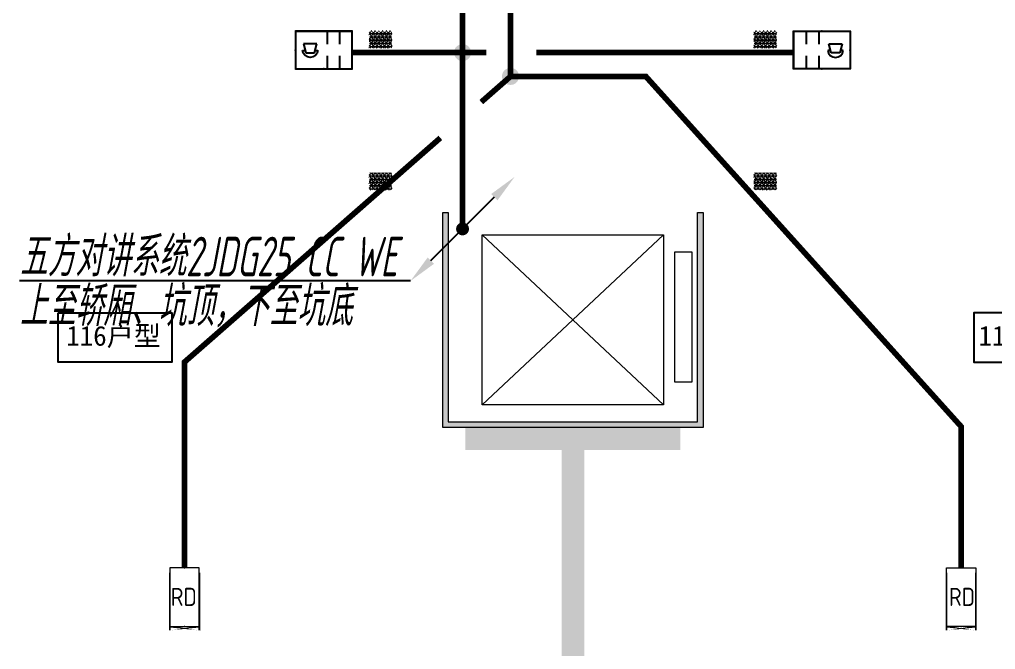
# Model space of a CAD drawing. Extents: x 3774419 to 4775970, y -926964 to 2266.
# Drawn here: x 3826332 to 3834953, y -738728 to -733161 of the extents above; entities that cross this region are included whole.
import ezdxf
from ezdxf.enums import TextEntityAlignment as Align

# ---------------------------------------------------------------- set-up
doc = ezdxf.new("R2010")
doc.units = 0
doc.header["$LTSCALE"] = 1000
doc.header["$MEASUREMENT"] = 0
doc.linetypes.add('DASH', pattern=[0.35, 0.25, -0.1])
doc.layers.get('0').update_dxf_attribs({"linetype": 'CONTINUOUS'})
for name, color, linetype in [('!!电气', 1, 'CONTINUOUS'), ('DIM-照明', 7, 'CONTINUOUS'), ('EQUIP-安防', 3, 'CONTINUOUS'), ('LWIRE', 4, 'CONTINUOUS'), ('WIRE-安防', 4, 'CONTINUOUS'), ('WIRE-综合布线', 5, 'DASH'), ('保温', 6, 'CONTINUOUS')]:
    doc.layers.add(name, color=color, linetype=linetype)
for name, color, linetype, lineweight in [('3.5方案汇报，与郭总、侯月琴确定户型_t8$0$STAIR', 2, 'CONTINUOUS', 18), ('EQUIP-消防', 3, 'CONTINUOUS', 20), ('填充', 251, 'CONTINUOUS', 5)]:
    doc.layers.add(name, color=color, linetype=linetype, lineweight=lineweight)
doc.styles.add('_TEL_DIM', font='SIMPLEX', dxfattribs={"width": 0.8, "height": 3.5, "bigfont": 'HZTXT'})
doc.styles.add('HZTXT', font='gbeitc.shx', dxfattribs={"width": 0.8, "height": 400, "bigfont": 'hztxt.shx'})
doc.styles.get("Standard").update_dxf_attribs({"font": 'gbenor.shx', "bigfont": 'gbcbig.shx'})
doc.styles.add('黑体', font='simhei.ttf')
pattern_1 = [(90, (0, 0), (-16.49778, 1e-15), [9.525, -19.05]), (210, (0, 0), (8.24889, -14.2874966), [9.525, -19.05]), (150, (6e-16, 9.525), (-8.24889, -14.2874966), [9.525, -19.05])]

# ---------------------------------------------------------------- blocks, each defined once
blk = doc.blocks.new('GDFGDGRD')
at = {"layer": '保温', "linetype": 'Continuous', "ltscale": 10}
h = blk.add_hatch(dxfattribs=at)
h.set_pattern_fill('HEX', color=251, scale=10, angle=90, style=0)
h.set_pattern_definition(pattern_1)
h.paths.add_polyline_path([(431316.6, 372073.7), (431516.6, 372073.7), (431516.7, 372223.7), (431316.7, 372223.7)])
h = blk.add_hatch(dxfattribs=at)
h.set_pattern_fill('HEX', color=251, scale=10, angle=90, style=0)
h.set_pattern_definition(pattern_1)
h.paths.add_polyline_path([(434916.6, 372073.7), (434716.6, 372073.7), (434716.5, 372223.7), (434916.5, 372223.7)])
h = blk.add_hatch(dxfattribs=at)
h.set_pattern_fill('HEX', color=251, scale=10, angle=90, style=0)
h.set_pattern_definition(pattern_1)
h.paths.add_polyline_path([(431316.6, 370823.7), (431516.6, 370823.7), (431516.7, 370973.7), (431316.7, 370973.7)])
h = blk.add_hatch(dxfattribs=at)
h.set_pattern_fill('HEX', color=251, scale=10, angle=90, style=0)
h.set_pattern_definition(pattern_1)
h.paths.add_polyline_path([(434916.6, 370823.7), (434716.6, 370823.7), (434716.5, 370973.7), (434916.5, 370973.7)])
h = blk.add_hatch(dxfattribs=at)
h.set_pattern_fill('HEX', color=251, scale=10, angle=90, style=0)
h.set_pattern_definition([(90, (-70765.891, -151624.736), (-16.49778, 1e-15), [9.525, -19.05]), (210, (-70765.891, -151624.736), (8.24889, -14.2874966), [9.525, -19.05]), (150, (-70765.891, -151615.211), (-8.24889, -14.2874966), [9.525, -19.05])])
h.paths.add_polyline_path([(434066.6, 368523.7), (434066.6, 368723.7), (432166.6, 368723.7), (432166.6, 368523.7)])
h = blk.add_hatch(dxfattribs=at)
h.set_pattern_fill('HEX', color=251, scale=10, angle=90, style=0)
h.set_pattern_definition([(90, (-70765.891, -152124.736), (-16.49778, 1e-15), [9.525, -19.05]), (210, (-70765.891, -152124.736), (8.24889, -14.2874966), [9.525, -19.05]), (150, (-70765.891, -152115.211), (-8.24889, -14.2874966), [9.525, -19.05])])
h.paths.add_polyline_path([(433016.7, 363923.7), (433216.7, 363923.7), (433216.7, 368523.7), (433016.7, 368523.7)])
blk = doc.blocks.new('A$C24590F8F')
at = {"layer": '填充'}
h = blk.add_hatch(dxfattribs=at)
h.set_pattern_fill('隔热材料02', color=252, scale=100, style=0)
h.set_pattern_definition([(0, (-1161708.397, -603838.63), (0, 50), []), (0, (-1161708.397, -603821.964), (0, 50), []), (270, (-1161664.656, -603813.333), (50, -9e-15), [5.01775, -44.98225]), (270, (-1161702.115, -603813.333), (50, -9e-15), [5.01775, -44.98225]), (90, (-1161676.603, -603847.26), (-50, 3e-15), [5.01775, -44.98225]), (90, (-1161690.17, -603847.26), (-50, 3e-15), [5.01775, -44.98225]), (180, (-1161658.373, -603855.3), (-6e-15, -50), [50.02425, 0.02425]), (135, (-1161672.33, -603852.79), (3e-15, 49.99987405), [4.268, -66.44275]), (116.56505, (-1161625.348, -603849.77), (0.00011283, 49.99993342), [2.805, -108.9985]), (116.56505, (-1161675.348, -603849.77), (0.00011283, 49.99993342), [2.805, -108.9985]), (153.43495, (-1161617.313, -603855.298), (-0.0001128, 49.9999334), [5.61, -106.1935]), (153.43495, (-1161667.313, -603855.298), (-0.0001128, 49.9999334), [5.61, -106.1935]), (63.43495, (-1161626.603, -603842.244), (-0.00011283, 49.99993342), [26.714, -85.0895]), (63.43495, (-1161676.603, -603842.244), (-0.00011283, 49.99993342), [26.714, -85.0895]), (116.56505, (-1161614.656, -603813.333), (0.00011283, 49.99993342), [2.805, -108.9985]), (116.56505, (-1161664.656, -603813.333), (0.00011283, 49.99993342), [2.805, -108.9985]), (135, (-1161665.91, -603810.824), (3e-15, 49.99987405), [4.268, -66.44275]), (153.43495, (-1161618.93, -603807.806), (-0.0001128, 49.9999334), [5.61, -106.1935]), (153.43495, (-1161668.93, -603807.806), (-0.0001128, 49.9999334), [5.61, -106.1935]), (45, (-1161700.86, -603810.824), (0, 49.99987405), [4.268, -66.44275]), (63.43495, (-1161652.115, -603813.333), (-0.00011283, 49.99993342), [2.805, -108.9985]), (63.43495, (-1161702.115, -603813.333), (-0.00011283, 49.99993342), [2.805, -108.9985]), (26.56505, (-1161647.842, -603807.806), (0.0001128, 49.9999334), [5.61, -106.1935]), (26.56505, (-1161697.842, -603807.806), (0.0001128, 49.9999334), [5.61, -106.1935]), (116.56505, (-1161640.168, -603842.244), (0.00011283, 49.99993342), [26.714, -85.0895]), (116.56505, (-1161690.168, -603842.244), (0.00011283, 49.99993342), [26.714, -85.0895]), (45, (-1161694.44, -603852.79), (0, 49.99987405), [4.268, -66.44275]), (63.43495, (-1161641.422, -603849.77), (-0.00011283, 49.99993342), [2.805, -108.9985]), (63.43495, (-1161691.422, -603849.77), (-0.00011283, 49.99993342), [2.805, -108.9985]), (26.56505, (-1161649.46, -603855.298), (0.0001128, 49.9999334), [5.61, -106.1935]), (26.56505, (-1161699.46, -603855.298), (0.0001128, 49.9999334), [5.61, -106.1935])])
h.paths.add_polyline_path([(13600, 6800), (13650, 6800), (13650, 4900), (11350, 4900), (11350, 6800), (11400, 6800), (11400, 4950), (13600, 4950)])
at = {"color": 252}
for points in [[(7952.9, 5913.6), (8958.9, 5913.6), (8958.9, 5477.6), (7952.9, 5477.6)], [(17047.1, 5913.6), (16041.1, 5913.6), (16041.1, 5477.6), (17047.1, 5477.6)]]:
    blk.add_lwpolyline(points, close=True, dxfattribs=at)
at = {"layer": '3.5方案汇报，与郭总、侯月琴确定户型_t8$0$STAIR', "color": 252}
for p, q in [((13300, 6600), (11700, 5100)), ((11700, 6600), (13300, 5100))]:
    blk.add_line(p, q, dxfattribs=at)
for points in [[(11700, 5100), (11700, 6600), (13300, 6600), (13300, 5100)], [(13400, 5300), (13400, 6450), (13550, 6450), (13550, 5300)]]:
    blk.add_lwpolyline(points, close=True, dxfattribs=at)
at = {"layer": '填充', "color": 252}
blk.add_lwpolyline([(13600, 6800), (13650, 6800), (13650, 4900), (11350, 4900), (11350, 6800), (11400, 6800), (11400, 4950), (13600, 4950)], close=True, dxfattribs=at)
at = {"color": 252}
blk.add_blockref('GDFGDGRD', (-420616.6, -363823.7), dxfattribs=at)
at = {"color": 252, "style": '黑体'}
for p in [(8025, 5621.5), (16083.3, 5621.5)]:
    blk.add_text('116户型', height=175, dxfattribs=at).set_placement(p)
blk = doc.blocks.new('$equip$00002771')
for p, q in [((-0.65, 0.65), (-0.65, 0)), ((0.65, 0.65), (-0.65, 0.65)), ((0.65, 0), (0.65, 0.65)), ((-0.65, 0), (0.65, 0))]:
    blk.add_line(p, q)
at = {"const_width": 0.04}
blk.add_lwpolyline([(-0.65, 0.65), (-0.65, 0), (0.65, 0), (0.65, 0.65), (-0.65, 0.65), (-0.65, 0)], dxfattribs=at)
for p in [(0, 0.65), (-0.65, 0.325), (0.65, 0.325), (0, 0)]:
    blk.add_point(p)
at = {"color": 7}
blk.add_attdef('$TEXT$', text='', height=0.4, dxfattribs=at).set_placement((0.006, 0.343), align=Align.MIDDLE_CENTER)
at = {"color": 7, "flags": 1}
for tag, height, p in [('B', 0.4, (0.905, 0.246)), ('A', 0.00002, (0, 0))]:
    blk.add_attdef(tag, text='', height=height, dxfattribs=at).set_placement(p, align=Align.MIDDLE_CENTER)
blk = doc.blocks.new('$equip$00002628')
at = {"linetype": 'Continuous'}
for p, q in [((-0.625, 0.415), (0.625, 0.415)), ((-0.625, -0.415), (-0.625, 0.415)), ((0.071, 0.129), (0.071, 0.415)), ((0.35, 0.129), (0.35, 0.415)), ((0.625, 0.415), (0.625, -0.415)), ((-0.472, 0.01), (-0.409, 0.01)), ((-0.446, -0.138), (-0.395, 0.058)), ((-0.395, 0.058), (-0.395, 0.058)), ((-0.395, 0.058), (-0.206, 0.058)), ((-0.206, 0.058), (-0.155, -0.138)), ((-0.191, 0.01), (-0.129, 0.01)), ((-0.155, -0.138), (-0.446, -0.138)), ((0.071, -0.415), (0.071, -0.129)), ((0.35, -0.415), (0.35, -0.129)), ((0.625, -0.415), (-0.625, -0.415))]:
    blk.add_line(p, q, dxfattribs=at)
at = {"const_width": 0.04}
blk.add_lwpolyline([(-0.625, 0.415), (0.625, 0.415), (0.625, -0.415), (-0.625, -0.415), (-0.625, 0.415), (0.625, 0.415)], dxfattribs=at)
at = {"linetype": 'Continuous'}
blk.add_arc((-0.3, -0.011), 0.173, 6.9897, 173.0103, dxfattribs=at)
for p in [(0, 0.415), (-0.625, 0), (0.625, 0), (0, -0.415)]:
    blk.add_point(p)
at = {"color": 7, "style": '_TEL_DIM', "flags": 1}
blk.add_attdef('A', text='', height=0.000025, dxfattribs=at).set_placement((0, 0), align=Align.MIDDLE_CENTER)
blk = doc.blocks.new('$TelecSys$00000080')
for p, q in [((-0.7, -0.7), (0, 0)), ((0.104, 0.104), (0.104, 0.104)), ((-0.104, -0.104), (-0.104, -0.104))]:
    blk.add_line(p, q)
at = {"const_width": 0.142}
blk.add_lwpolyline([(0.071, 0, 1), (-0.071, 0, 1)], format="xyb", close=True, dxfattribs=at)
blk.add_solid([(-0.63, -0.77), (-0.77, -0.63), (-1.15, -1.15)])
at = {"width": 0.8, "flags": 9}
blk.add_attdef('A', (0, 0), '', height=0.00002, rotation=180, dxfattribs=at)
blk = doc.blocks.new('$TelecSys$00000079')
for p, q in [((0.7, 0.7), (0, 0)), ((0.104, 0.104), (0.104, 0.104)), ((-0.104, -0.104), (-0.104, -0.104))]:
    blk.add_line(p, q)
at = {"const_width": 0.142}
blk.add_lwpolyline([(-0.071, 0, 1), (0.071, 0, 1)], format="xyb", close=True, dxfattribs=at)
blk.add_solid([(0.63, 0.77), (0.77, 0.63), (1.15, 1.15)])
at = {"width": 0.8, "flags": 9}
blk.add_attdef('A', (0, 0), '', height=0.00002, dxfattribs=at)

msp = doc.modelspace()

# ---------------------------------------------------------------- hatches: boundary and pattern name
at = {"layer": '!!电气'}
h = msp.add_hatch(color=0, dxfattribs=at)
edge = h.paths.add_edge_path()
edge.add_arc((3830245.7, -733453.8), 75.5, -89.96552, 270.03448)
h = msp.add_hatch(color=0, dxfattribs=at)
edge = h.paths.add_edge_path()
edge.add_arc((3830669.4, -733664.2), 75.5, -89.96552, 270.03448)

# ---------------------------------------------------------------- linework, layer by layer
msp.add_line((3829785.7, -735471.7), (3826332.1, -735471.7), dxfattribs=at)
at = {"layer": 'WIRE-安防', "color": 6, "const_width": 50}
for points in [[(3830245.7, -730597.4), (3830245.7, -733453.8)], [(3829270, -733453.8), (3830455.7, -733453.8)], [(3830245.7, -733453.8), (3830245.7, -735011.7)], [(3830898.8, -733453.8), (3833170, -733453.8)]]:
    msp.add_lwpolyline(points, dxfattribs=at)
at = {"layer": 'WIRE-综合布线', "color": 4, "const_width": 50}
for points in [[(3830669.4, -730491), (3830669.4, -733664.2)], [(3830669.4, -733664.2), (3830410.9, -733890.7)], [(3834650, -738005.3), (3834650, -736757.9), (3831864.3, -733664.2), (3830669.4, -733664.2)], [(3830049.6, -734207.4), (3827790, -736187.6), (3827790, -738005.3)]]:
    msp.add_lwpolyline(points, dxfattribs=at)

# ---------------------------------------------------------------- block references
at = {"layer": '!!电气'}
msp.add_blockref('A$C24590F8F', (3818720, -741665.3), dxfattribs=at)
at = {"layer": 'EQUIP-安防', "color": 6, "yscale": 400, "zscale": 400, "rotation": 180}
for p, xscale in [((3829020, -733431.3), -400), ((3833420, -733431.3), 400)]:
    msp.add_blockref('$equip$00002628', p, dxfattribs=dict(at, xscale=xscale))
at = {"layer": 'EQUIP-消防', "color": 6}
ref = msp.add_blockref('$equip$00002771', (3827920, -738265.3), dxfattribs=dict(at, xscale=400, yscale=400, zscale=400, rotation=90.00000000024009))
ref.add_attrib('$TEXT$', 'RD', dxfattribs={"layer": '0', "color": 7, "height": 160}).set_placement((3827782.8, -738262.8), align=Align.MIDDLE_CENTER)
ref = msp.add_blockref('$equip$00002771', (3834520, -738265.3), dxfattribs=dict(at, xscale=-400, yscale=400, zscale=400, rotation=269.9999999997599))
ref.add_attrib('$TEXT$', 'RD', dxfattribs={"layer": '0', "color": 7, "height": 160}).set_placement((3834657.1, -738262.8), align=Align.MIDDLE_CENTER)
at = {"layer": 'LWIRE', "xscale": 400, "yscale": 400, "zscale": 400}
for name in ['$TelecSys$00000079', '$TelecSys$00000080']:
    msp.add_blockref(name, (3830245.7, -735011.7), dxfattribs=at)

# ---------------------------------------------------------------- texts
at = {"layer": 'DIM-照明', "color": 7, "style": 'HZTXT', "width": 0.7}
for s, p in [('五方对讲系统2JDG25 CC WE', (3826332.6, -735430.7)), ('上至轿厢、坑顶，下至坑底', (3826332.6, -735869.3))]:
    msp.add_text(s, height=350, rotation=360, dxfattribs=at).set_placement(p)

doc.saveas('drawing.dxf')
